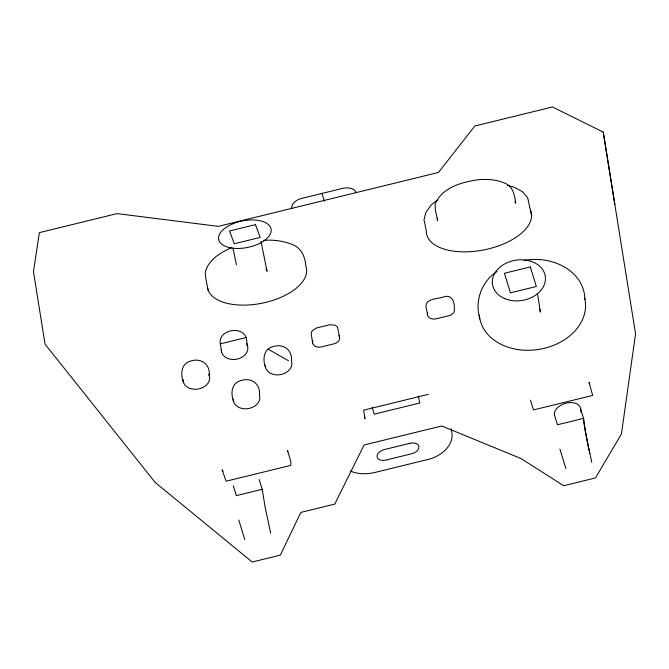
<?xml version="1.0" encoding="UTF-8"?>
<svg xmlns="http://www.w3.org/2000/svg" width="669" height="669" viewBox="0 0 669 669"><rect width="100%" height="100%" fill="white"/><g stroke="black" fill="none" stroke-linecap="round" stroke-linejoin="round"><path stroke-width="1" d="M265.3 365.14A13.363 10.194 -9.1 0 0 279.868 374.715A13.363 10.194 -9.1 0 0 291.525 361.436C292.637 350.723 284.375 343.64 274.206 346.291C263.527 348.265 262.315 359.102 265.635 367.774M497.008 271.522C481.371 281.632 474.497 301.142 479.849 318.87M437.501 199.839L431.329 204.856L425.936 212.24L424.004 219.616L426.295 230.914A53.445 27.019 -11.4 0 0 484.306 249.83A53.445 27.019 -11.4 0 0 530.392 209.84M231.583 247.639C220.502 252.522 208.452 259.748 205.207 272.25L205.868 278.898L208.151 290.195M221.656 352.396L220.285 343.866L246.184 337.519L247.547 346.057M428.369 394.342L363.635 410.189L365.006 418.727L364.404 416.77M580.659 410.649L580.642 408.567L581.252 412.597M259.212 479.514L262.215 489.298L236.324 495.637L233.314 485.861M523.927 260.592C550.085 254.989 584.087 269.54 584.94 299.461M263.553 240.38C273.378 239.552 283.338 240.907 292.52 244.528C301.502 248.14 305.307 257.147 305.842 266.279A50.409 25.481 -11.4 0 1 264.146 302.764A50.409 25.481 -11.4 0 1 207.624 288.364M507.386 185.464L514.269 187.245L522.522 191.744L527.657 197.614L531.596 215.778M350.464 471.009C358.241 474.513 367.189 474.262 375.351 472.364L427.257 459.653C440.904 456.802 456.618 444.291 450.898 428.737M603.246 132.102L552.494 106.981L474.814 126.006L438.479 172.451L218.328 226.365L117.05 213.612L39.371 232.636L33.45 271.631L45.066 344.167L155.116 482.366L252.163 562.019L280.294 555.128L300.866 512.404L334.743 504.108L364.053 445.01L441.732 425.986L520.959 458.508L563.691 485.727L595.477 477.95L621.451 433.897L635.55 333.848L603.246 132.102L614.87 204.63M268.135 349.193L288.49 360.75M223.07 471.436L222.049 469.789L226.08 481.22L290.814 465.365L290.848 461.535L287.519 450.546L287.846 451.751M514.812 201.695L515.74 203.276C514.653 195.674 513.299 186.877 505.396 183.398C497.142 179.618 487.96 179.075 479.029 179.635C462.547 181.868 442.017 187.211 435.151 204.17L435.285 209.522L437.568 220.82L437.509 218.144M356.477 192.689C354.068 187.571 347.244 187.253 342.419 188.424L301.535 198.434C296.902 199.596 291.124 203.142 291.709 208.619M246.184 337.519C241.409 325.101 217.776 330.177 220.285 343.866M266.036 268.578L267.056 271.313L261.002 241.409M580.341 408.642L583.644 418.351A61.774 4.524 76.5 0 0 589.815 453.323L591.814 462.338M539.549 309.153L540.452 312.089L537.491 293.658M559.911 449.116L565.924 468.676M530.484 400.146L533.486 409.921L592.667 395.429L589.08 382.308L589.489 384.575M418.25 395.973L419.806 402.997L374.23 414.161L372.123 407.312M321.981 193.433L324.381 201.252M238.783 519.989L244.795 539.549M270.686 533.21L265.2 507.654L262.215 489.298M589.815 453.323L588.82 448.974A61.774 4.248 76.2 0 1 583.343 418.426L557.453 424.765L554.442 414.989A13.514 8.697 -17.1 0 1 566.158 403.148A13.514 8.697 -17.1 0 1 580.642 408.567M232.971 247.931L236.408 264.882M427.499 315.3C427.616 311.16 424.414 306.394 427.023 302.564C431.396 297.872 438.881 298.993 444.408 296.66C452.16 294.527 454.719 302.304 454.326 308.735A7.167 5.461 -9.1 0 1 448.999 315.676L436.046 318.845A7.167 5.461 -9.1 0 1 427.625 312.456M339.509 336.85L337.485 327.016L334.968 325.109L329.591 324.774L316.646 327.944L312.206 330.678L311.135 333.471L312.682 343.414M233.623 401.709C230.303 393.029 231.516 382.2 242.195 380.226C252.364 377.567 260.626 384.658 259.513 395.371A13.363 10.194 -9.1 0 1 247.856 408.65A13.363 10.194 -9.1 0 1 233.28 399.067M209.305 375.836C210.417 365.123 202.155 358.032 191.986 360.691C181.307 362.665 180.095 373.494 183.415 382.175M208.586 374.18A13.363 10.194 -9.1 0 1 198.802 388.915A13.363 10.194 -9.1 0 1 183.08 379.532M246.326 343.632A13.363 10.194 -9.1 0 1 237.604 359.002A13.363 10.194 -9.1 0 1 221.314 349.753M338.857 335.545A7.167 5.461 -9.1 0 1 334.174 343.791L321.229 346.96A7.167 5.461 -9.1 0 1 312.808 340.571M584.497 297.58A53.445 40.759 -9.1 0 1 539.231 349.352A53.445 40.759 -9.1 0 1 479.322 315.04M255.433 224.642L229.542 230.981L234.301 243.759L260.191 237.42L255.433 224.642M530.341 266.931L504.443 273.27L510.455 292.83L536.346 286.491L530.341 266.931M410.097 443.254L384.207 449.593A8.212 5.277 -17.1 0 0 377.09 456.785A8.212 5.277 -17.1 0 0 385.888 460.08L411.778 453.741A8.212 5.277 -17.1 0 0 418.894 446.549A8.212 5.277 -17.1 0 0 410.097 443.254M229.919 247.722A26.718 13.505 -11.4 0 0 271.112 231.382A26.718 13.505 -11.4 0 0 233.573 223.505A26.718 13.505 -11.4 0 0 229.919 247.722M504.819 298.65A26.718 20.379 -9.1 0 0 545.444 279.274A26.718 20.379 -9.1 0 0 506.374 263.084A26.718 20.379 -9.1 0 0 504.819 298.65"/></g></svg>
